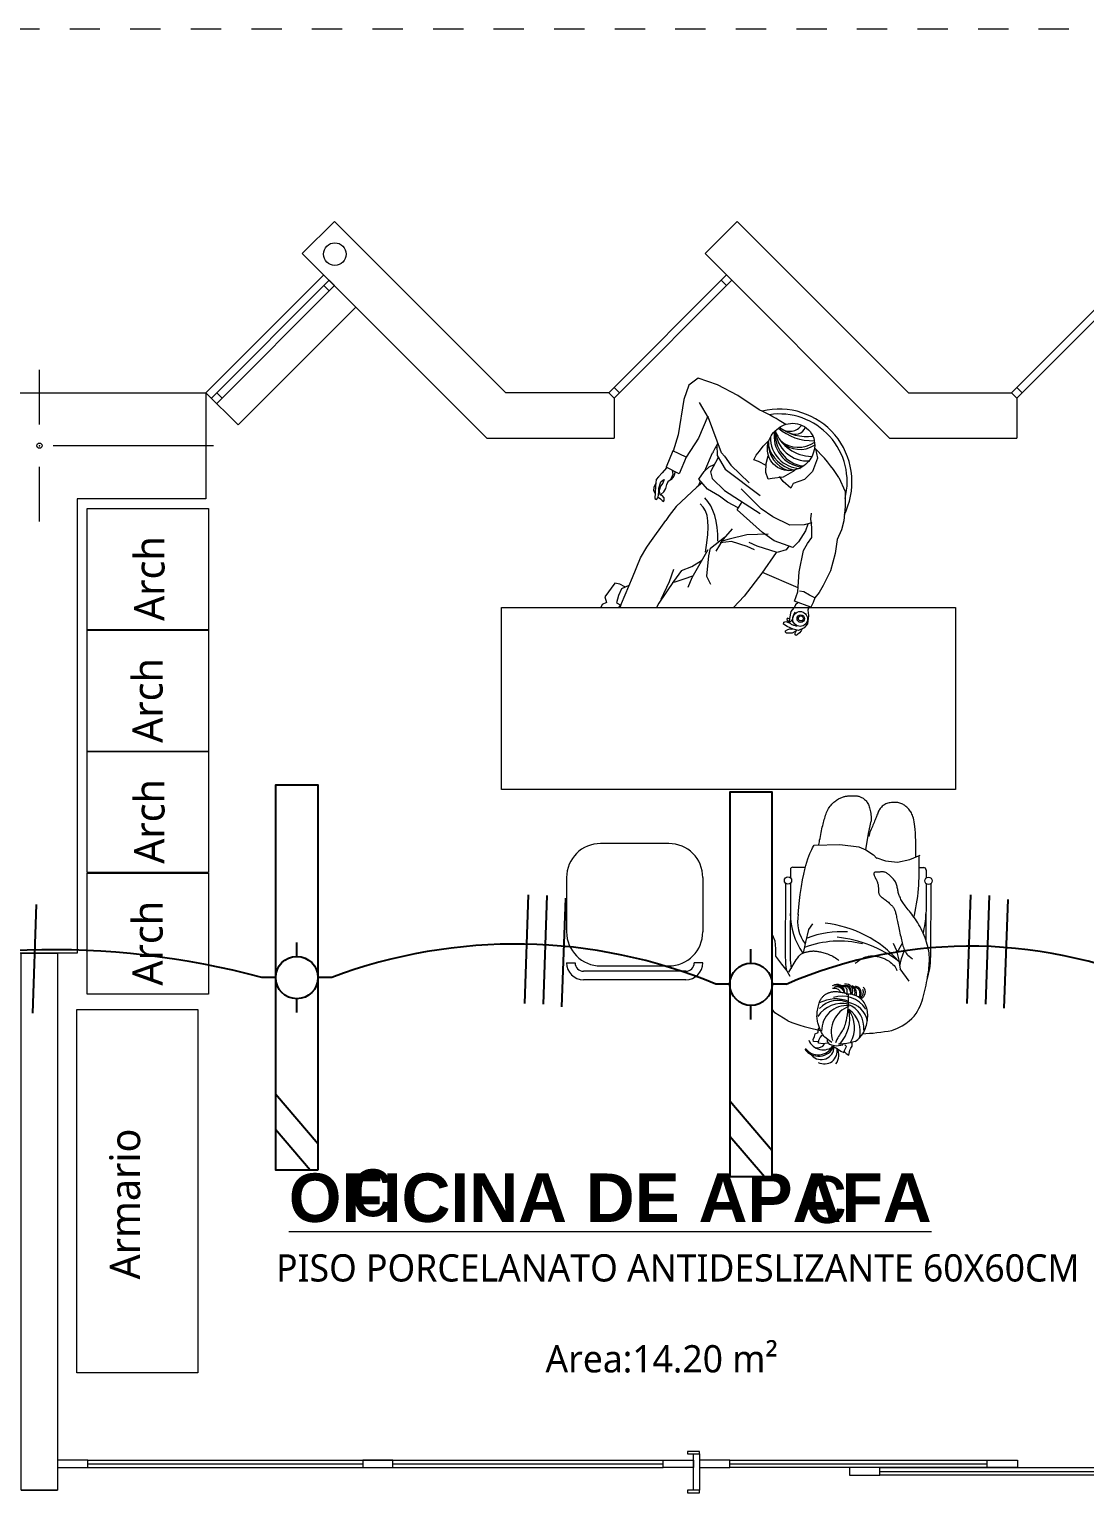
# Model space of a CAD drawing. Header units: metres. Extents: x -17 to 101, y 0 to 79.
# Drawn here: x 20.785 to 24.271, y 26.302 to 31.134 of the extents above; entities that cross this region are included whole.
import ezdxf

# ---------------------------------------------------------------- set-up
doc = ezdxf.new("R2010")
doc.units = ezdxf.units.M
doc.set_wipeout_variables(frame=1)
doc.linetypes.add('HIDDEN2', pattern=[0.1875, 0.125, -0.0625])
doc.layers.add('ALUMBRADO', color=1, linetype='Continuous', lineweight=30)
doc.layers.add('Cotas varias El', color=253, linetype='Continuous', lineweight=13)
doc.styles.add('Generales', font='trebuc.ttf', dxfattribs={"height": 0.1})
doc.styles.add('Santa Rosa 1 50', font='trebuc.ttf')
doc.styles.get("Standard").update_dxf_attribs({"font": 'arial.ttf'})

# ---------------------------------------------------------------- blocks, each defined once
blk = doc.blocks.new('ADOSADO')
at = {"color": 1, "lineweight": 25}
blk.add_wipeout([(-0.63, 0.015), (0.64, 0.015), (0.64, 0.155), (-0.63, 0.155)], dxfattribs=at).dxf.layer = 'ALUMBRADO'
at = {"layer": 'ALUMBRADO', "lineweight": 25}
for points in [[(0.005, 0.1548), (0.005, 0.2007)], [(-0.4959, 0.155), (-0.63, 0.0409)], [(-0.3794, 0.155), (-0.5438, 0.015)], [(-0.1107, 0.085), (-0.0648, 0.085)], [(0.0748, 0.085), (0.1207, 0.085)], [(0.005, -0.0307), (0.005, 0.0152)]]:
    blk.add_lwpolyline(points, dxfattribs=at)
at = {"layer": 'ALUMBRADO', "color": 1, "lineweight": 25}
blk.add_lwpolyline([(-0.63, 0.015), (0.64, 0.015), (0.64, 0.155), (-0.63, 0.155)], close=True, dxfattribs=at)
at = {"layer": 'ALUMBRADO', "lineweight": 25}
blk.add_circle((0.005, 0.085), 0.0698, dxfattribs=at)

msp = doc.modelspace()

# ---------------------------------------------------------------- linework, layer by layer
at = {"layer": 'ALUMBRADO', "color": 114, "lineweight": 25}
for points in [[(22.4216, 27.9171), (22.434, 28.2758)], [(22.483, 27.9148), (22.4954, 28.2735)], [(23.8827, 27.9171), (23.8951, 28.2758)], [(23.9441, 27.9148), (23.9565, 28.2735)], [(20.7963, 27.8854), (20.8087, 28.2441)], [(22.5442, 27.9065), (22.5566, 28.2652)], [(24.0051, 27.9015), (24.0175, 28.2601)]]:
    msp.add_lwpolyline(points, dxfattribs=at)
at = {"layer": 'ALUMBRADO', "lineweight": 25}
msp.add_arc((23.8938, 26.5687), 1.5377, 64.6224, 113.3525, dxfattribs=at)
at = {"layer": 'Cotas varias El', "linetype": 'Continuous'}
for p, q in [((21.3686, 29.9339), (21.7575, 30.3228)), ((21.3863, 29.9163), (21.7752, 30.3052)), ((21.7752, 30.3052), (21.7575, 30.2875)), ((21.7752, 30.3052), (21.7929, 30.2875)), ((22.6986, 29.9339), (23.0875, 30.3229)), ((23.0875, 30.3229), (23.0699, 30.3052)), ((23.0699, 30.3052), (23.0875, 30.2875)), ((23.0875, 30.3229), (23.1052, 30.3052)), ((23.0875, 30.2875), (23.1052, 30.3052)), ((24.0287, 29.9339), (24.4176, 30.3229)), ((21.4216, 29.9163), (21.7752, 30.2698)), ((21.7575, 30.2875), (21.7752, 30.2698)), ((21.7752, 30.2698), (21.7929, 30.2875)), ((22.734, 29.9339), (23.0875, 30.2875)), ((24.064, 29.9339), (24.4176, 30.2875)), ((21.4747, 29.8279), (21.8636, 30.2168)), ((20.8186, 29.829), (20.8186, 30.009)), ((21.3686, 29.9339), (21.4747, 29.8279)), ((21.4216, 29.9163), (21.404, 29.9339)), ((21.404, 29.8986), (21.4216, 29.9163)), ((22.734, 29.9339), (22.7163, 29.9516)), ((22.7163, 29.9163), (22.734, 29.9339)), ((24.064, 29.9339), (24.0463, 29.9516)), ((24.0463, 29.9163), (24.064, 29.9339)), ((21.3936, 29.759), (20.8636, 29.759)), ((20.8186, 29.509), (20.8186, 29.689)), ((20.9786, 26.4098), (22.8786, 26.4098)), ((20.9786, 26.3973), (21.8861, 26.3973)), ((20.9786, 26.3848), (21.8861, 26.3848)), ((21.9861, 26.3973), (22.8786, 26.3973)), ((21.9861, 26.3848), (22.8786, 26.3848)), ((22.9786, 26.3098), (22.9786, 26.4298)), ((23.0986, 26.4098), (23.9486, 26.4098)), ((23.0986, 26.3973), (23.9486, 26.3973)), ((23.9486, 26.3848), (23.0986, 26.3848)), ((23.5936, 26.3848), (24.4436, 26.3848)), ((23.5936, 26.3723), (24.4436, 26.3723)), ((24.4436, 26.3598), (23.5936, 26.3598))]:
    msp.add_line(p, q, dxfattribs=at)
at = {"layer": 'Cotas varias El', "ltscale": 0.05}
for p, q in [((22.6986, 29.9339), (22.7163, 29.9163)), ((22.6986, 29.9339), (22.7163, 29.9163)), ((22.7163, 29.9163), (22.7163, 29.7839)), ((24.0287, 29.9339), (24.0463, 29.9163)), ((24.0287, 29.9339), (24.0463, 29.9163)), ((24.0463, 29.9163), (24.0463, 29.7839)), ((22.2964, 29.7839), (22.7163, 29.7839))]:
    msp.add_line(p, q, dxfattribs=at)
at = {"layer": 'Cotas varias El'}
for p, q in [((23.0283, 29.8512), (22.9987, 29.9019)), ((23.026, 29.8563), (22.9957, 29.7843)), ((23.071, 29.7353), (23.0283, 29.8512)), ((22.9957, 29.7843), (22.9547, 29.7213)), ((22.9108, 29.7423), (22.8884, 29.6884)), ((22.9547, 29.7213), (22.9108, 29.7423)), ((22.9547, 29.7213), (22.9312, 29.6659)), ((23.0166, 29.6765), (23.0419, 29.735)), ((23.0558, 29.7623), (23.0565, 29.7264)), ((23.0565, 29.7264), (23.0833, 29.681)), ((22.9312, 29.6659), (22.8884, 29.6884)), ((23.0833, 29.681), (23.1984, 29.595)), ((22.9948, 29.6261), (23.0018, 29.6424)), ((23.4769, 29.5316), (23.4824, 29.5444)), ((23.0967, 29.4502), (23.0688, 29.4426)), ((23.1546, 29.4648), (23.0967, 29.4502)), ((23.2258, 29.4671), (23.1546, 29.4648)), ((23.3244, 29.2892), (23.2061, 29.3404)), ((23.3069, 28.3674), (23.3484, 28.3673)), ((23.7243, 28.3661), (23.7389, 28.366)), ((23.2989, 28.3595), (23.2988, 28.3324)), ((23.7469, 28.358), (23.7468, 28.331)), ((23.1753, 28.2783), (23.1841, 28.2464)), ((23.2828, 28.3146), (23.282, 28.0706)), ((23.2988, 28.3145), (23.298, 28.0705)), ((23.7468, 28.3131), (23.7462, 28.1267)), ((23.7628, 28.313), (23.762, 28.069)), ((23.1841, 28.2464), (23.2194, 28.1899)), ((23.2194, 28.1899), (23.2475, 28.1241)), ((23.2475, 28.1241), (23.2499, 28.0977)), ((23.2499, 28.0977), (23.2493, 28.073)), ((23.2493, 28.073), (23.269, 28.0466)), ((23.269, 28.0466), (23.2873, 28.0246)), ((23.6913, 27.9908), (23.6614, 28.0319)), ((23.2873, 28.0246), (23.2969, 28.0077)), ((23.2186, 27.9271), (23.1952, 27.9672)), ((23.2472, 27.8859), (23.2186, 27.9271)), ((23.2903, 27.8595), (23.2472, 27.8859)), ((20.7586, 26.3098), (20.8786, 26.3098))]:
    msp.add_line(p, q, dxfattribs=at)
at = {"layer": 'Cotas varias El', "linetype": 'ByBlock'}
for p, q in [((22.897, 28.4455), (22.672, 28.4455)), ((22.5595, 28.333), (22.5595, 28.1538)), ((23.0095, 28.333), (23.0095, 28.1538)), ((22.5595, 28.0518), (22.5876, 28.0518)), ((22.672, 28.0413), (22.897, 28.0413)), ((23.0095, 28.0518), (22.9813, 28.0518)), ((22.9532, 28.0237), (22.6157, 28.0237)), ((22.9532, 27.9955), (22.6157, 27.9955))]:
    msp.add_line(p, q, dxfattribs=at)
at = {"layer": 'Cotas varias El', "linetype": 'HIDDEN2', "ltscale": 0.5}
msp.add_lwpolyline([(35.2186, 29.9339), (35.2186, 31.1339), (6.4186, 31.1339), (6.4186, 29.9339)], dxfattribs=at)
at = {"layer": 'Cotas varias El', "ltscale": 0.05}
for points in [[(21.7929, 30.4996), (21.6868, 30.3936)], [(22.3586, 29.9339), (21.7929, 30.4996)], [(23.1229, 30.4996), (23.0168, 30.3936)], [(23.6886, 29.9339), (23.1229, 30.4996)], [(21.6868, 30.3936), (22.2964, 29.7839)], [(23.0168, 30.3936), (23.6265, 29.7839)], [(22.5286, 29.9339), (22.3586, 29.9339)], [(22.6986, 29.9339), (22.5286, 29.9339)], [(23.6886, 29.9339), (24.0287, 29.9339)], [(23.6265, 29.7839), (24.0463, 29.7839)]]:
    msp.add_lwpolyline(points, dxfattribs=at)
at = {"layer": 'Cotas varias El'}
for points in [[(23.1959, 29.8769), (23.1251, 29.9243), (23.0578, 29.9596), (22.9946, 29.9821), (22.9635, 29.959), (22.9464, 29.911), (22.928, 29.795), (22.9116, 29.741)], [(23.2183, 29.6932), (23.1931, 29.7071), (23.1775, 29.7127), (23.1862, 29.7272), (23.1963, 29.7412), (23.2083, 29.757), (23.2282, 29.7775)], [(23.0601, 29.7202), (23.0352, 29.673), (23.0401, 29.6512), (23.0812, 29.6114), (23.199, 29.535)], [(23.071, 29.7353), (23.0808, 29.7243), (23.1017, 29.6943), (23.1629, 29.6358)], [(23.3131, 29.677), (23.2752, 29.6553), (23.2384, 29.6509), (23.2249, 29.6481), (23.2179, 29.6707), (23.2185, 29.7006), (23.2249, 29.726)], [(23.3818, 29.7489), (23.388, 29.7181), (23.3721, 29.6736), (23.3454, 29.6479), (23.3077, 29.6337), (23.2999, 29.6189), (23.2749, 29.6404), (23.2632, 29.6571)], [(22.8894, 29.6859), (22.8748, 29.669), (22.8629, 29.6565), (22.8556, 29.6474), (22.8537, 29.6258), (22.8524, 29.6034), (22.8509, 29.5847), (22.8569, 29.5809), (22.8617, 29.5881), (22.8646, 29.6066), (22.8642, 29.6184), (22.8705, 29.64), (22.8772, 29.6455), (22.8818, 29.647), (22.877, 29.6353), (22.8696, 29.6248), (22.8652, 29.6109), (22.8659, 29.6013), (22.8713, 29.5983), (22.8805, 29.6063), (22.8874, 29.6177), (22.8902, 29.6311), (22.8955, 29.6412), (22.9048, 29.6499), (22.9115, 29.6649), (22.9098, 29.6769)], [(22.9178, 29.6727), (22.9142, 29.6587), (22.9052, 29.6477), (22.8945, 29.6399)], [(23.1264, 29.5533), (23.0915, 29.5727), (23.0647, 29.5921), (23.0252, 29.6159), (22.9967, 29.6482), (23.0139, 29.6741), (23.0309, 29.6893), (23.0469, 29.6969)], [(22.8544, 29.6352), (22.8478, 29.6209), (22.8463, 29.6109), (22.852, 29.6006)], [(23.0071, 29.6364), (22.9893, 29.6215), (22.9214, 29.5578), (22.8984, 29.5284), (22.8876, 29.5121)], [(23.4592, 29.6542), (23.4793, 29.6078), (23.4791, 29.5577), (23.4752, 29.5114), (23.4671, 29.4816), (23.453, 29.449), (23.4468, 29.4034), (23.4314, 29.3461), (23.4065, 29.2973), (23.3933, 29.2744), (23.3795, 29.2567), (23.3739, 29.2411), (23.3662, 29.2263), (23.3126, 29.2453), (23.3237, 29.2765), (23.3273, 29.343), (23.3422, 29.4131), (23.3554, 29.436), (23.37, 29.4559), (23.3692, 29.4888), (23.3667, 29.5173), (23.3686, 29.5367)], [(22.8618, 29.5888), (22.8697, 29.5832), (22.8747, 29.5781), (22.8799, 29.5743), (22.882, 29.5784), (22.8819, 29.5872), (22.875, 29.5941), (22.8708, 29.5955), (22.8678, 29.5996)], [(23.0594, 29.4434), (23.0589, 29.4671), (23.057, 29.4891), (23.0537, 29.5095), (23.049, 29.5283), (23.0429, 29.5454), (23.0355, 29.5609), (23.0266, 29.5747), (23.0164, 29.5869)], [(23.3561, 29.4999), (23.3483, 29.4778), (23.3256, 29.4415), (23.3064, 29.4226), (23.2449, 29.4445), (23.2068, 29.4722), (23.1225, 29.5475), (23.14, 29.5741)], [(23.3695, 29.5038), (23.3446, 29.4976), (23.2967, 29.497), (23.2411, 29.5244), (23.2027, 29.5506), (23.1361, 29.6166)], [(21.3765, 29.1513), (20.9765, 29.1513), (20.9765, 29.5513), (21.3765, 29.5513), (21.3765, 29.1513)], [(23.0179, 29.4069), (23.0226, 29.4382), (23.0257, 29.4658), (23.027, 29.4899), (23.0263, 29.5107), (23.0236, 29.5286), (23.0185, 29.5437), (23.0109, 29.5564), (23.0007, 29.5668)], [(22.835, 29.4378), (22.8876, 29.5121)], [(23.1063, 29.4845), (23.0764, 29.4499), (23.0525, 29.4108)], [(22.7362, 29.2242), (22.741, 29.2376), (22.7775, 29.3243), (22.8035, 29.3892), (22.8246, 29.4244), (22.835, 29.4378)], [(23.0811, 29.4558), (23.0354, 29.4193)], [(23.1798, 29.4156), (23.1561, 29.4266), (23.104, 29.4426), (23.0672, 29.4381)], [(23.2938, 29.4271), (23.2843, 29.4147), (23.2545, 29.4066), (23.189, 29.4274), (23.1631, 29.4392)], [(22.9394, 29.3465), (22.9728, 29.3603), (23.0055, 29.38)], [(23.0265, 29.4152), (22.9737, 29.3229), (22.9595, 29.2909)], [(23.0343, 29.421), (23.0278, 29.3948), (23.0214, 29.3287), (23.0345, 29.3013)], [(23.2515, 29.4063), (23.2042, 29.3377), (23.1458, 29.2616), (23.1112, 29.2242)], [(22.9394, 29.3465), (22.9123, 29.3105), (22.8642, 29.2394), (22.8563, 29.2242)], [(22.9123, 29.3504), (22.8979, 29.31), (22.8712, 29.2511)], [(22.7523, 29.2934), (22.7355, 29.3023), (22.7194, 29.3051), (22.6862, 29.26), (22.6909, 29.2412), (22.6772, 29.2347), (22.6725, 29.2242)], [(22.7651, 29.2974), (22.7411, 29.286), (22.7305, 29.2642), (22.7249, 29.2405), (22.7392, 29.2326)], [(22.9755, 29.3279), (22.9465, 29.3183), (22.9174, 29.3087), (22.908, 29.3064)], [(22.7316, 29.2242), (22.7401, 29.2351)], [(23.3248, 29.2408), (23.3156, 29.2334), (23.312, 29.2257), (23.305, 29.2175), (23.3003, 29.211), (23.2958, 29.1885), (23.2949, 29.179), (23.2995, 29.1782), (23.306, 29.1849), (23.3109, 29.204), (23.3146, 29.21)], [(23.3792, 29.2566), (23.3615, 29.2652), (23.3431, 29.2759), (23.3283, 29.2784)], [(22.3443, 29.2242), (23.8443, 29.2242), (23.8443, 28.6242), (22.3443, 28.6242), (22.3443, 29.2242)], [(23.3611, 29.2278), (23.3567, 29.2155), (23.3588, 29.1984), (23.3556, 29.1708), (23.3444, 29.1577), (23.3256, 29.1488), (23.3076, 29.1535), (23.2885, 29.162), (23.2757, 29.1698), (23.2771, 29.1759), (23.2837, 29.1784), (23.2895, 29.1763), (23.298, 29.1725), (23.3011, 29.1698), (23.3091, 29.1669), (23.315, 29.1648), (23.3193, 29.1633)], [(23.2952, 29.1871), (23.2889, 29.1894), (23.2868, 29.1861), (23.2877, 29.1818), (23.2929, 29.1764), (23.2955, 29.174)], [(21.3765, 28.7495), (20.9765, 28.7495), (20.9765, 29.1495), (21.3765, 29.1495), (21.3765, 28.7495)], [(23.3215, 29.1497), (23.3148, 29.1451), (23.3051, 29.1405), (23.2948, 29.1396), (23.2854, 29.14), (23.2829, 29.1429), (23.2826, 29.1475), (23.2898, 29.1524), (23.2969, 29.1539), (23.3008, 29.1536), (23.3066, 29.1545)], [(23.3097, 29.1744), (23.3055, 29.1795), (23.3022, 29.1816)], [(23.3377, 29.1544), (23.3347, 29.1475), (23.3283, 29.1407), (23.3212, 29.1348), (23.3174, 29.1326), (23.3141, 29.1348), (23.3142, 29.1392), (23.3157, 29.1432), (23.3191, 29.1486)], [(21.3765, 28.3495), (20.9765, 28.3495), (20.9765, 28.7495), (21.3765, 28.7495), (21.3765, 28.3495)], [(23.3927, 28.4407), (23.3931, 28.4427), (23.3937, 28.4461), (23.3945, 28.4506), (23.3954, 28.4561), (23.3966, 28.4621), (23.3978, 28.4686), (23.399, 28.4752), (23.4003, 28.4817), (23.4016, 28.4878), (23.4028, 28.4937), (23.4041, 28.4992), (23.4054, 28.5045), (23.4066, 28.5097), (23.4079, 28.5147), (23.4092, 28.5195), (23.4106, 28.5244), (23.412, 28.5292), (23.4134, 28.534), (23.415, 28.5387), (23.4166, 28.5434), (23.4184, 28.548), (23.4203, 28.5524), (23.4225, 28.5567), (23.4248, 28.5609), (23.4273, 28.5648), (23.4301, 28.5686), (23.433, 28.5721), (23.436, 28.5755), (23.4391, 28.5786), (23.4422, 28.5815), (23.4453, 28.5842), (23.4485, 28.5866), (23.4515, 28.5888), (23.4545, 28.5908), (23.4574, 28.5925), (23.4602, 28.5941), (23.463, 28.5955), (23.4658, 28.5967), (23.4684, 28.5978), (23.4711, 28.5987), (23.4736, 28.5995), (23.4762, 28.6002), (23.4787, 28.6009), (23.4812, 28.6014), (23.4837, 28.6018), (23.4862, 28.6022), (23.4888, 28.6024), (23.4914, 28.6027), (23.4941, 28.6028), (23.4969, 28.603), (23.4997, 28.6031), (23.5024, 28.6031), (23.5052, 28.6031), (23.5078, 28.6031), (23.5103, 28.6031), (23.5127, 28.603), (23.515, 28.6029), (23.5171, 28.6027), (23.5191, 28.6025), (23.5211, 28.6022), (23.523, 28.6018), (23.525, 28.6013), (23.5271, 28.6006), (23.5292, 28.5998), (23.5315, 28.5988), (23.5339, 28.5976), (23.5364, 28.5962), (23.5389, 28.5947), (23.5414, 28.5929), (23.5439, 28.5909), (23.5463, 28.5886), (23.5485, 28.5862), (23.5507, 28.5835), (23.5527, 28.5806), (23.5545, 28.5775), (23.5562, 28.5741), (23.5577, 28.5705), (23.5591, 28.5668), (23.5603, 28.5628), (23.5614, 28.5586), (23.5624, 28.5543), (23.5632, 28.5497), (23.5639, 28.545), (23.5645, 28.5401), (23.565, 28.5351), (23.5653, 28.5299), (23.5656, 28.5245), (23.5658, 28.5191)], [(23.7128, 28.4007), (23.713, 28.4205), (23.713, 28.4382), (23.7127, 28.454), (23.7123, 28.4681), (23.7116, 28.4805), (23.7109, 28.4915), (23.7099, 28.5011), (23.7089, 28.5096), (23.7077, 28.517), (23.7064, 28.5235), (23.705, 28.5292), (23.7035, 28.5343), (23.7019, 28.5387), (23.7002, 28.5426), (23.6984, 28.5462), (23.6964, 28.5495), (23.6944, 28.5526), (23.6923, 28.5556), (23.6901, 28.5584), (23.6878, 28.5611), (23.6854, 28.5636), (23.683, 28.5659), (23.6805, 28.5681), (23.6779, 28.5701), (23.6753, 28.572), (23.6725, 28.5737), (23.6697, 28.5752), (23.6668, 28.5766), (23.6637, 28.5778), (23.6604, 28.5788), (23.657, 28.5797), (23.6533, 28.5804), (23.6495, 28.5808), (23.6454, 28.5811), (23.6413, 28.5813), (23.6371, 28.5812), (23.6329, 28.5809), (23.6287, 28.5803), (23.6247, 28.5796), (23.6208, 28.5786), (23.6171, 28.5774), (23.6137, 28.576), (23.6105, 28.5744), (23.6075, 28.5726), (23.6046, 28.5706), (23.602, 28.5684), (23.5996, 28.566), (23.5974, 28.5635), (23.5954, 28.5609), (23.5935, 28.5581), (23.5918, 28.5551), (23.5902, 28.552), (23.5887, 28.5489), (23.5873, 28.5455), (23.5859, 28.5421), (23.5844, 28.5386), (23.583, 28.5349), (23.5816, 28.5312), (23.5801, 28.5273), (23.5786, 28.5234), (23.5769, 28.5193), (23.5752, 28.5151), (23.5734, 28.5108), (23.5715, 28.5064), (23.5695, 28.5019), (23.5674, 28.4973), (23.5653, 28.4926), (23.5634, 28.4878), (23.5616, 28.4829), (23.5601, 28.4781), (23.5589, 28.4732), (23.5581, 28.4682)], [(23.5479, 28.4242), (23.5566, 28.479), (23.5659, 28.519)], [(23.1952, 27.9672), (23.1762, 28.019), (23.1733, 28.0645), (23.1712, 28.0939), (23.1504, 28.1467), (23.1437, 28.2059), (23.1433, 28.275), (23.1348, 28.3184), (23.1272, 28.3458), (23.1336, 28.3796), (23.1382, 28.3933), (23.1581, 28.4088), (23.1705, 28.4181), (23.1808, 28.4178), (23.1819, 28.4111), (23.1721, 28.3972), (23.1613, 28.3899), (23.1526, 28.3829)], [(23.324, 28.2115), (23.3276, 28.2471), (23.3314, 28.2775), (23.3351, 28.3034), (23.3388, 28.3252), (23.3426, 28.3437), (23.3462, 28.3593), (23.3499, 28.3726), (23.3534, 28.3842), (23.3568, 28.3946), (23.36, 28.4039), (23.3632, 28.4122), (23.3662, 28.4196), (23.3691, 28.426), (23.3718, 28.4316), (23.3745, 28.4364), (23.3769, 28.4405)], [(23.3769, 28.4405), (23.4621, 28.4417), (23.5252, 28.4347)], [(23.5252, 28.4347), (23.5479, 28.4242), (23.5727, 28.4082), (23.5847, 28.3962)], [(23.1766, 28.3883), (23.1698, 28.3908), (23.1669, 28.3882), (23.1663, 28.3857), (23.1656, 28.3694), (23.1673, 28.3644)], [(23.1753, 28.2783), (23.1681, 28.3068), (23.176, 28.3298), (23.1809, 28.3611), (23.1786, 28.3773), (23.1774, 28.3865), (23.1766, 28.3883)], [(23.5814, 28.3995), (23.613, 28.3878), (23.6524, 28.3834), (23.6933, 28.3922), (23.7268, 28.4071)], [(23.707, 28.2045), (23.7081, 28.2085), (23.7109, 28.2209), (23.7134, 28.2334), (23.7155, 28.2459), (23.7174, 28.2584), (23.7191, 28.271), (23.7205, 28.2835), (23.7216, 28.2959), (23.7225, 28.3083), (23.7232, 28.3205), (23.7237, 28.3325), (23.724, 28.3443), (23.7242, 28.3558), (23.7243, 28.3668), (23.7242, 28.3773), (23.7241, 28.3872), (23.724, 28.3964), (23.7239, 28.4048)], [(21.3765, 27.9477), (20.9765, 27.9477), (20.9765, 28.3477), (21.3765, 28.3477), (21.3765, 27.9477)], [(23.6337, 27.8285), (23.652, 27.8361), (23.6674, 27.8438), (23.6804, 27.8516), (23.6912, 27.8595), (23.7002, 27.8676), (23.7076, 27.8757), (23.7137, 27.8839), (23.7189, 27.8922), (23.7234, 27.9005), (23.7273, 27.9088), (23.7308, 27.9172), (23.7338, 27.9256), (23.7364, 27.9341), (23.7388, 27.9426), (23.741, 27.9512), (23.743, 27.9599), (23.7449, 27.9687), (23.7467, 27.9775), (23.7485, 27.9863), (23.7501, 27.995), (23.7516, 28.0036), (23.753, 28.012), (23.7543, 28.0202), (23.7554, 28.0281), (23.7563, 28.0356), (23.7571, 28.0428), (23.7576, 28.0498), (23.7579, 28.0567), (23.758, 28.0634), (23.7578, 28.0701), (23.7574, 28.0769), (23.7566, 28.0837), (23.7556, 28.0907), (23.7542, 28.0978), (23.7526, 28.105), (23.7507, 28.1123), (23.7485, 28.1197), (23.746, 28.127), (23.7434, 28.1344), (23.7405, 28.1417), (23.7373, 28.149), (23.734, 28.1562), (23.7306, 28.1632), (23.7269, 28.1702), (23.7232, 28.1769), (23.7193, 28.1835), (23.7154, 28.1898), (23.7114, 28.1958), (23.7074, 28.2016), (23.7034, 28.2071), (23.6994, 28.2124), (23.6955, 28.2174), (23.6917, 28.2222), (23.6881, 28.2268), (23.6846, 28.2311), (23.6812, 28.2353), (23.6782, 28.2394), (23.6753, 28.2433), (23.6726, 28.247), (23.6702, 28.2507), (23.668, 28.2542), (23.6659, 28.2577), (23.664, 28.2611), (23.6623, 28.2645), (23.6608, 28.2678), (23.6594, 28.2711), (23.6581, 28.2743), (23.657, 28.2776), (23.656, 28.2808), (23.6551, 28.2841), (23.6544, 28.2874), (23.6537, 28.2906), (23.6531, 28.2939), (23.6525, 28.2972), (23.6519, 28.3005), (23.6513, 28.3037), (23.6506, 28.307), (23.6497, 28.3101), (23.6486, 28.3132), (23.6472, 28.3163), (23.6456, 28.3192), (23.6437, 28.3221), (23.6416, 28.3248), (23.6393, 28.3275), (23.6369, 28.3301), (23.6345, 28.3326), (23.632, 28.335), (23.6296, 28.3373), (23.6272, 28.3395), (23.6249, 28.3416), (23.6226, 28.3435), (23.6203, 28.3453), (23.6181, 28.3469), (23.6158, 28.3483), (23.6135, 28.3495), (23.6111, 28.3504), (23.6087, 28.351), (23.6062, 28.3514), (23.6036, 28.3516), (23.6011, 28.3516), (23.5986, 28.3516), (23.5961, 28.3515), (23.5936, 28.3513), (23.5913, 28.3512), (23.589, 28.3512), (23.5868, 28.3512), (23.5847, 28.3512), (23.5828, 28.3512), (23.5811, 28.3511), (23.5795, 28.3509), (23.5781, 28.3506), (23.577, 28.3502), (23.576, 28.3495), (23.5753, 28.3487), (23.5748, 28.3477), (23.5746, 28.3464), (23.5745, 28.345), (23.5747, 28.3434), (23.5751, 28.3416), (23.5758, 28.3397), (23.5767, 28.3375), (23.5777, 28.3352), (23.5789, 28.3327), (23.5802, 28.3302), (23.5815, 28.3275), (23.5828, 28.3249), (23.584, 28.3222), (23.5851, 28.3196), (23.5861, 28.317), (23.5869, 28.3145), (23.5876, 28.312), (23.5881, 28.3096), (23.5885, 28.3072), (23.5889, 28.3049), (23.5891, 28.3025), (23.5892, 28.3003), (23.5893, 28.298), (23.5894, 28.2957), (23.5894, 28.2935), (23.5894, 28.2914), (23.5894, 28.2893), (23.5895, 28.2872), (23.5897, 28.2852), (23.59, 28.2833), (23.5905, 28.2814), (23.5911, 28.2796), (23.5919, 28.2778), (23.5929, 28.2761), (23.5941, 28.2743), (23.5956, 28.2725), (23.5974, 28.2707), (23.5995, 28.2687), (23.6019, 28.2667), (23.6046, 28.2646), (23.6074, 28.2625), (23.6104, 28.2603), (23.6135, 28.2581), (23.6165, 28.2558), (23.6195, 28.2535), (23.6224, 28.2513), (23.625, 28.249), (23.6275, 28.2468), (23.6298, 28.2446), (23.6319, 28.2424), (23.6339, 28.2403), (23.6357, 28.2381), (23.6373, 28.236), (23.6388, 28.2338), (23.6402, 28.2316), (23.6414, 28.2295), (23.6425, 28.2272), (23.6436, 28.2248), (23.6445, 28.2222), (23.6455, 28.2195), (23.6463, 28.2165), (23.6472, 28.2132), (23.648, 28.2096), (23.6489, 28.2057), (23.6497, 28.2015), (23.6506, 28.1971), (23.6515, 28.1924), (23.6524, 28.1876), (23.6534, 28.1825), (23.6545, 28.1773), (23.6556, 28.172), (23.6567, 28.1666), (23.6579, 28.1611), (23.6592, 28.1555), (23.6604, 28.1499), (23.6617, 28.1444), (23.663, 28.1388), (23.6642, 28.1333), (23.6654, 28.1279), (23.6666, 28.1226), (23.6678, 28.1175), (23.6691, 28.1125), (23.6704, 28.1077), (23.6718, 28.1031), (23.6732, 28.0988), (23.6748, 28.0947), (23.6765, 28.091), (23.6785, 28.0874), (23.6809, 28.0839), (23.6837, 28.0804), (23.6871, 28.0768), (23.6913, 28.073), (23.6963, 28.0689), (23.7022, 28.0645)], [(23.3423, 28.0846), (23.3493, 28.12), (23.36, 28.1616), (23.3728, 28.1801)], [(23.294, 28.0208), (23.3037, 28.0376), (23.3116, 28.0509), (23.3178, 28.061), (23.3228, 28.0684), (23.3268, 28.0736), (23.33, 28.0772), (23.3327, 28.0796), (23.3352, 28.0812), (23.3378, 28.0826), (23.3403, 28.0838), (23.3429, 28.0849), (23.3455, 28.0858), (23.3482, 28.0865), (23.3507, 28.0872), (23.3533, 28.0878), (23.3557, 28.0883), (23.3582, 28.0887), (23.3605, 28.0892), (23.3628, 28.0896), (23.3651, 28.0899), (23.3673, 28.0902), (23.3696, 28.0904), (23.3718, 28.0905), (23.3741, 28.0906), (23.3764, 28.0906), (23.3788, 28.0905), (23.3812, 28.0903), (23.3838, 28.0901), (23.3864, 28.0897), (23.3892, 28.0893), (23.3921, 28.0888), (23.3952, 28.0882), (23.3985, 28.0876), (23.4019, 28.0868), (23.4055, 28.0859), (23.4093, 28.0848), (23.4132, 28.0836), (23.4173, 28.0823), (23.4215, 28.0808), (23.4258, 28.0791), (23.4302, 28.0773), (23.4347, 28.0752), (23.4392, 28.073), (23.4436, 28.0705), (23.4478, 28.0679), (23.4518, 28.0652), (23.4554, 28.0622), (23.4587, 28.0591)], [(23.6619, 28.0305), (23.6575, 28.06), (23.6503, 28.0914), (23.6392, 28.1155)], [(23.6515, 28.086), (23.6659, 28.1105), (23.6683, 28.1149)], [(23.6605, 28.0419), (23.6659, 28.0656), (23.6742, 28.0899)], [(23.5127, 28.0501), (23.5188, 28.0551), (23.5243, 28.0593), (23.5292, 28.0626), (23.5338, 28.0651), (23.5379, 28.0671), (23.5416, 28.0687), (23.5451, 28.0699), (23.5483, 28.0708), (23.5513, 28.0717), (23.5542, 28.0724), (23.5569, 28.0731), (23.5596, 28.0736), (23.5622, 28.074), (23.5648, 28.0743), (23.5675, 28.0745), (23.5702, 28.0745), (23.573, 28.0744), (23.5759, 28.0742), (23.5789, 28.0739), (23.582, 28.0734), (23.5852, 28.0729), (23.5884, 28.0722), (23.5917, 28.0714), (23.595, 28.0705), (23.5983, 28.0695), (23.6017, 28.0684), (23.6052, 28.0671), (23.6088, 28.0655), (23.6125, 28.0638), (23.6163, 28.0617), (23.6203, 28.0593), (23.6244, 28.0566), (23.6287, 28.0534), (23.633, 28.05), (23.6371, 28.0462), (23.641, 28.0423), (23.6445, 28.0382), (23.6473, 28.034), (23.6494, 28.0298), (23.6506, 28.0257)], [(23.436, 27.7884), (23.4284, 27.7939), (23.4221, 27.7986), (23.417, 27.8028), (23.4129, 27.8064), (23.4097, 27.8097), (23.4072, 27.8127), (23.4051, 27.8156), (23.4034, 27.8184), (23.4018, 27.8212), (23.4003, 27.8241), (23.3989, 27.8271), (23.3976, 27.8301), (23.3964, 27.8332), (23.3952, 27.8364), (23.3941, 27.8396), (23.3929, 27.843), (23.3918, 27.8464), (23.3907, 27.8499), (23.3897, 27.8535), (23.3887, 27.8573), (23.3879, 27.8612), (23.3873, 27.8654), (23.3868, 27.8698), (23.3866, 27.8745), (23.3867, 27.8794), (23.387, 27.8845), (23.3875, 27.8897), (23.3882, 27.8949), (23.389, 27.9001), (23.39, 27.9051), (23.3911, 27.9098), (23.3923, 27.9142), (23.3935, 27.9181), (23.3948, 27.9217), (23.3961, 27.9249), (23.3974, 27.9278), (23.3988, 27.9304), (23.4002, 27.9327), (23.4017, 27.9348), (23.4032, 27.9368), (23.4047, 27.9386), (23.4062, 27.9402), (23.4078, 27.9417), (23.4093, 27.9431), (23.4109, 27.9444), (23.4124, 27.9456), (23.4139, 27.9467), (23.4154, 27.9477), (23.4169, 27.9486), (23.4184, 27.9495), (23.4198, 27.9503), (23.4213, 27.951), (23.4227, 27.9516), (23.4242, 27.9523), (23.4258, 27.9529), (23.4273, 27.9534), (23.429, 27.954), (23.4307, 27.9545), (23.4325, 27.955), (23.4344, 27.9554), (23.4363, 27.9558), (23.4384, 27.9561), (23.4406, 27.9564), (23.4429, 27.9565), (23.4453, 27.9566), (23.4478, 27.9566), (23.4504, 27.9565), (23.4532, 27.9563), (23.4562, 27.956), (23.4593, 27.9556), (23.4625, 27.9551), (23.4659, 27.9545), (23.4695, 27.9538), (23.4731, 27.953), (23.4767, 27.9521), (23.4802, 27.9512), (23.4836, 27.9503), (23.4866, 27.9494), (23.4893, 27.9486), (23.4916, 27.9478)], [(23.4379, 27.9682), (23.4437, 27.9681), (23.4487, 27.9673), (23.4528, 27.9659), (23.4562, 27.9641), (23.4588, 27.962), (23.4606, 27.9597), (23.4616, 27.9574), (23.462, 27.9552)], [(23.4896, 27.9487), (23.4899, 27.9321), (23.4896, 27.9169), (23.4888, 27.9031), (23.4875, 27.8907), (23.486, 27.8797), (23.4843, 27.87), (23.4825, 27.8616), (23.4808, 27.8544), (23.4792, 27.8484), (23.4777, 27.8434), (23.4762, 27.8392), (23.4748, 27.8356), (23.4732, 27.8325), (23.4716, 27.8296), (23.4698, 27.8268), (23.4678, 27.8238), (23.4656, 27.8206), (23.4631, 27.8169), (23.4605, 27.813), (23.4578, 27.8086), (23.4551, 27.8039), (23.4525, 27.7987), (23.4499, 27.7932), (23.4476, 27.7872)], [(23.4531, 27.9748), (23.459, 27.9735), (23.4637, 27.9722), (23.4672, 27.971), (23.4699, 27.9697), (23.4717, 27.9684), (23.473, 27.9671), (23.4739, 27.9659), (23.4745, 27.9647), (23.4749, 27.9635), (23.4753, 27.9624), (23.4757, 27.9612), (23.476, 27.9598), (23.4763, 27.9582), (23.4767, 27.9563), (23.477, 27.9541), (23.4775, 27.9514)], [(23.469, 27.9751), (23.4723, 27.9746), (23.4751, 27.9738), (23.4774, 27.9729), (23.4793, 27.9718), (23.4808, 27.9706), (23.4821, 27.9694), (23.483, 27.9681), (23.4838, 27.9668), (23.4844, 27.9654), (23.4849, 27.964), (23.4853, 27.9624), (23.4854, 27.9603), (23.4854, 27.9578), (23.4853, 27.9546), (23.4849, 27.9507), (23.4844, 27.9458)], [(23.476, 27.9757), (23.4797, 27.9766), (23.4826, 27.977), (23.485, 27.9771), (23.4869, 27.9769), (23.4884, 27.9764), (23.4896, 27.9757), (23.4907, 27.9749), (23.4916, 27.9741), (23.4925, 27.9733), (23.4934, 27.9724), (23.4942, 27.9715), (23.495, 27.9704), (23.4957, 27.9691), (23.4964, 27.9677), (23.4969, 27.966), (23.4974, 27.9639), (23.4978, 27.9616), (23.498, 27.959), (23.4982, 27.9563), (23.4981, 27.9537), (23.4979, 27.9513), (23.4976, 27.9492), (23.497, 27.9476), (23.4963, 27.9466)], [(23.513, 27.7917), (23.521, 27.7985), (23.5277, 27.805), (23.5332, 27.8112), (23.5376, 27.8172), (23.5412, 27.823), (23.544, 27.8287), (23.5463, 27.8344), (23.5482, 27.8401), (23.5498, 27.8458), (23.5512, 27.8516), (23.5524, 27.8574), (23.5532, 27.8632), (23.5538, 27.869), (23.5542, 27.8747), (23.5542, 27.8804), (23.5538, 27.8859), (23.5532, 27.8912), (23.5522, 27.8965), (23.5509, 27.9015), (23.5492, 27.9064), (23.5472, 27.9112), (23.5448, 27.9158), (23.5421, 27.9202), (23.539, 27.9245), (23.5355, 27.9285), (23.5316, 27.9324), (23.5271, 27.936), (23.5221, 27.9393), (23.5163, 27.9422), (23.5099, 27.9447), (23.5026, 27.9467), (23.4944, 27.9482)], [(23.4955, 27.977), (23.5011, 27.9739), (23.5053, 27.9702), (23.5082, 27.9662), (23.51, 27.9619), (23.5109, 27.9575), (23.5111, 27.9533), (23.5107, 27.9493), (23.51, 27.9458)], [(23.5081, 27.9729), (23.5131, 27.9713), (23.5172, 27.9695), (23.5203, 27.9675), (23.5227, 27.9653), (23.5245, 27.963), (23.5257, 27.9605), (23.5265, 27.958), (23.5271, 27.9554), (23.5274, 27.9529), (23.5276, 27.9504), (23.5276, 27.948), (23.5274, 27.9457), (23.5271, 27.9437), (23.5266, 27.9419), (23.5259, 27.9404), (23.5251, 27.9393)], [(20.9418, 26.6976), (20.9418, 27.8976), (21.3418, 27.8976), (21.3418, 26.6976), (20.9418, 26.6976)], [(23.3922, 27.7912), (23.3873, 27.7911), (23.375, 27.7917), (23.3737, 27.7988), (23.3788, 27.8079), (23.3805, 27.8166), (23.39, 27.8218), (23.3905, 27.8259), (23.3914, 27.8347), (23.3931, 27.8373)], [(23.4226, 27.7858), (23.4059, 27.7842), (23.3916, 27.7865), (23.3927, 27.796), (23.3971, 27.8045), (23.4042, 27.8126)], [(23.4206, 27.7984), (23.4198, 27.7916), (23.4265, 27.7833), (23.4391, 27.7791), (23.4507, 27.7779), (23.4717, 27.7804), (23.472, 27.7831)], [(23.513, 27.7917), (23.5035, 27.7893), (23.4961, 27.7875), (23.4901, 27.7861), (23.4847, 27.7851), (23.4794, 27.7844), (23.4736, 27.7838), (23.4665, 27.7832), (23.4574, 27.7826)], [(23.4761, 27.7592), (23.4829, 27.7516), (23.492, 27.7471), (23.4945, 27.7634), (23.498, 27.7699), (23.5028, 27.7763), (23.503, 27.7838), (23.502, 27.7874)], [(23.4407, 27.7755), (23.4542, 27.7671), (23.4658, 27.7597), (23.4751, 27.7559), (23.4772, 27.7625), (23.4822, 27.7703), (23.4841, 27.7756), (23.4785, 27.781)]]:
    msp.add_lwpolyline(points, dxfattribs=at)
at = {"layer": 'Cotas varias El', "linetype": 'Continuous'}
for points in [[(20.9436, 28.0839), (20.6936, 28.0839), (20.6936, 29.584), (20.2686, 29.584), (20.2686, 29.934), (21.3686, 29.934), (21.3686, 29.584), (20.9436, 29.5839)], [(22.9586, 26.4378), (22.9586, 26.4298), (22.9986, 26.4298), (22.9986, 26.4378)], [(20.8786, 26.3848), (20.9786, 26.3848), (20.9786, 26.4098), (20.8786, 26.4098)], [(21.8861, 26.3848), (21.9861, 26.3848), (21.9861, 26.4098), (21.8861, 26.4098)], [(22.9786, 26.3848), (22.8786, 26.3848), (22.8786, 26.4098), (22.9786, 26.4098)], [(22.9786, 26.3098), (22.9786, 26.4298), (22.9986, 26.4298), (22.9986, 26.3098)], [(22.9986, 26.3848), (23.0986, 26.3848), (23.0986, 26.4098), (22.9986, 26.4098)], [(23.4936, 26.3598), (23.5936, 26.3598), (23.5936, 26.3848), (23.4936, 26.3848)], [(24.0486, 26.3848), (23.9486, 26.3848), (23.9486, 26.4098), (24.0486, 26.4098)], [(22.9586, 26.3098), (22.9586, 26.3018), (22.9986, 26.3018), (22.9986, 26.3098)]]:
    msp.add_lwpolyline(points, close=True, dxfattribs=at)
at = {"layer": 'Cotas varias El'}
msp.add_lwpolyline([(23.2483, 29.808, -0.080167), (23.2713, 29.8244, -0.088923), (23.2989, 29.8325, -0.104957), (23.3303, 29.8292, -0.120011), (23.3585, 29.8118, -0.120011), (23.3756, 29.7834, -0.104957), (23.3785, 29.752, -0.088923), (23.3702, 29.7244, -0.080167), (23.3535, 29.7016, -0.080167), (23.3305, 29.6852, -0.088923), (23.3028, 29.6772, -0.104957), (23.2715, 29.6805, -0.120011), (23.2432, 29.6978, -0.120011), (23.2262, 29.7262, -0.104957), (23.2233, 29.7577, -0.088923), (23.2316, 29.7852, -0.080167)], format="xyb", close=True, dxfattribs=at)
msp.add_lwpolyline([(20.8786, 26.3098), (20.7586, 26.3098), (20.7586, 28.0839), (20.8786, 28.0839)], close=True, dxfattribs=at)
for centre, radius in [((21.7941, 30.3915), 0.0375), ((23.331, 29.187), 0.0245), ((23.333, 29.1879), 0.0124), ((23.3333, 29.1886), 0.0082), ((23.2908, 28.3235), 0.012), ((23.7548, 28.322), 0.012)]:
    msp.add_circle(centre, radius, dxfattribs=at)
at = {"layer": 'Cotas varias El', "linetype": 'Continuous'}
msp.add_circle((20.8186, 29.759), 0.00871, dxfattribs=at)
at = {"layer": 'Cotas varias El'}
for centre, radius, start, end in [((22.9437, 29.3118), 0.6188, 56.7312, 65.9471), ((23.2622, 29.6397), 0.24, 336.6087, 103.7911), ((23.2622, 29.6397), 0.224, 345.7018, 98.626), ((23.3732, 29.9521), 0.1769, 229.7755, 271.0457), ((23.3516, 29.9346), 0.1453, 232.0782, 278.6309), ((23.2964, 29.8546), 0.0482, 233.538, 325.1904), ((23.3138, 29.8344), 0.0378, 237.8998, 337.4085), ((23.2622, 29.6397), 0.24, 147.7958, 156.6087), ((23.3193, 29.7663), 0.0934, 177.8267, 252.7085), ((23.3345, 29.7858), 0.102, 179.3354, 267.7814), ((23.3466, 29.7901), 0.1018, 170.8309, 263.6626), ((23.3544, 29.797), 0.1059, 173.5707, 262.6812), ((23.3698, 29.8533), 0.1295, 200.3929, 269.5901), ((23.3553, 29.8139), 0.1054, 182.3017, 274.0227), ((23.3254, 29.8443), 0.0908, 228.9083, 306.1995), ((23.3305, 29.8347), 0.0881, 226.0739, 303.1726), ((23.3337, 29.7874), 0.1113, 194.9771, 256.977), ((22.9437, 29.3118), 0.6188, 33.5945, 45.362), ((23.3069, 28.3594), 0.008, 89.8151, 179.8151), ((23.7389, 28.358), 0.008, 359.8151, 89.8151), ((23.5224, 28.2138), 0.224, 179.8151, 215.5021), ((23.4478, 28.1886), 0.1252, 169.1565, 216.5052), ((23.3719, 27.8032), 0.3814, 41.5536, 83.7597), ((23.5224, 28.2138), 0.224, 343.356, 359.8151), ((23.4603, 27.8067), 0.3166, 75.9546, 111.2201), ((23.4694, 27.8238), 0.3304, 86.8525, 110.4685), ((23.4111, 27.73), 0.4082, 52.7345, 84.0379), ((23.522, 28.0698), 0.24, 179.8151, 190.4509), ((23.522, 28.0698), 0.224, 179.8151, 189.4694), ((23.522, 28.0698), 0.24, 342.01, 359.8151), ((23.4527, 27.9552), 0.0249, 351.0784, 108.2877), ((23.4817, 27.9584), 0.0232, 329.8808, 100.5092), ((23.4477, 27.8169), 0.1154, 67.5724, 117.8365), ((23.4474, 27.9474), 0.0302, 10.2143, 110.6624), ((23.4692, 27.8482), 0.0934, 32.9055, 107.7873), ((23.4513, 27.945), 0.0272, 13.3043, 110.7523), ((23.4725, 27.9512), 0.0255, 352.1003, 103.0924), ((23.49, 27.9513), 0.0275, 346.999, 62.6242), ((23.5095, 27.9517), 0.0232, 320.7744, 79.7813), ((23.5168, 27.954), 0.0232, 307.7451, 22.8524), ((23.524, 27.9547), 0.0223, 290.1819, 46.0606), ((23.4688, 27.8241), 0.0936, 75.9966, 147.92), ((23.4553, 27.8465), 0.0809, 63.5698, 137.951), ((23.4848, 27.8274), 0.083, 84.8113, 180.8722), ((23.5253, 27.8226), 0.0917, 111.2156, 197.747), ((23.3681, 27.8689), 0.1267, 317.4806, 12.0596), ((23.4777, 27.8438), 0.0776, 11.3255, 80.8114), ((23.4586, 27.8377), 0.0829, 353.9214, 67.7109), ((23.4104, 27.8382), 0.1, 329.9408, 36.3908), ((23.4415, 27.8255), 0.088, 343.431, 54.7921), ((23.5154, 28.4359), 0.6188, 248.6733, 259.1041), ((23.407, 27.8149), 0.0509, 201.0534, 313.6692), ((23.5154, 28.4359), 0.6188, 271.81, 281.0259), ((23.392, 27.7992), 0.0561, 215.7335, 334.7309), ((23.3908, 27.8009), 0.0533, 216.7769, 332.7255), ((23.4004, 27.7742), 0.0423, 223.4769, 359.6295), ((23.3889, 27.7984), 0.0274, 255.3776, 325.1164), ((23.4105, 27.7608), 0.0431, 242.5411, 10.6244), ((23.4114, 27.7468), 0.0475, 322.9255, 27.4857)]:
    msp.add_arc(centre, radius, start, end, dxfattribs=at)
at = {"layer": 'Cotas varias El', "linetype": 'ByBlock'}
for centre, radius, start, end in [((22.672, 28.333), 0.1125, 90, 180), ((22.897, 28.333), 0.1125, 0, 90), ((22.672, 28.1538), 0.1125, 180, 270), ((22.897, 28.1538), 0.1125, 270, 0), ((22.6157, 28.0518), 0.0562, 180, 270), ((22.6157, 28.0518), 0.0281, 180, 270), ((22.9532, 28.0518), 0.0562, 270, 0), ((22.9532, 28.0518), 0.0281, 270, 0)]:
    msp.add_arc(centre, radius, start, end, dxfattribs=at)
at = {"layer": 'Cotas varias El', "linetype": 'Continuous'}
msp.add_point((20.8186, 29.759), dxfattribs=at)

# ---------------------------------------------------------------- texts
at = {"layer": 'ALUMBRADO', "color": 102, "lineweight": 25}
for p in [(21.845, 27.2154, 6632.0928), (23.345, 27.193, 6632.0928)]:
    msp.add_text('c', height=0.2, rotation=0.0215, dxfattribs=at).set_placement(p)
at = {"layer": 'Cotas varias El', "char_height": 0.1, "attachment_point": 3, "rotation": 90, "style": 'Generales'}
for s, insert in [('Arch', (21.1316, 29.4603)), ('Arch', (21.1255, 29.0579)), ('Arch', (21.1316, 28.6585)), ('Arch', (21.1255, 28.2561)), ('Armario ', (21.0512, 27.5041))]:
    msp.add_mtext_dynamic_manual_height_columns(s, width=0.115, gutter_width=1, heights=[0.1165], dxfattribs=dict(at, insert=insert))
at = {"layer": 'Cotas varias El', "insert": (19.9554, 27.3559), "char_height": 0.209, "attachment_point": 1, "style": 'Santa Rosa 1 50'}
msp.add_mtext_dynamic_manual_height_columns('\\pi1.6867;{\\fSwis721 Ex BT|b1|i0|c0|p34;\\H0.76555x;\\LOFICINA DE APAFA\\P\\pi1.6448;\\fTrebuchet MS|b0|i0|c0|p34;\\H0.5625x;\\lPISO PORCELANATO ANTIDESLIZANTE 60X60CM\\P\\pi2.9295;\\P\\pi2.5345;Area:14.20 m²}', width=5.859027, gutter_width=1, heights=[0], dxfattribs=at)

# ---------------------------------------------------------------- next in the draw order: block references
at = {"layer": 'ALUMBRADO', "lineweight": 25, "rotation": 90}
msp.add_blockref('ADOSADO', (21.7536, 27.9979), dxfattribs=at)

# ---------------------------------------------------------------- next in the draw order: linework, layer by layer
at = {"layer": 'ALUMBRADO', "lineweight": 25}
for centre, radius, start, end in [((20.8558, 25.4075), 2.6874, 74.9656, 108.36), ((22.3904, 26.395), 1.7184, 67.3226, 110.6524)]:
    msp.add_arc(centre, radius, start, end, dxfattribs=at)

# ---------------------------------------------------------------- next in the draw order: block references
at = {"layer": 'ALUMBRADO', "lineweight": 25, "rotation": 90}
msp.add_blockref('ADOSADO', (23.2536, 27.9755), dxfattribs=at)

doc.saveas('drawing.dxf')
